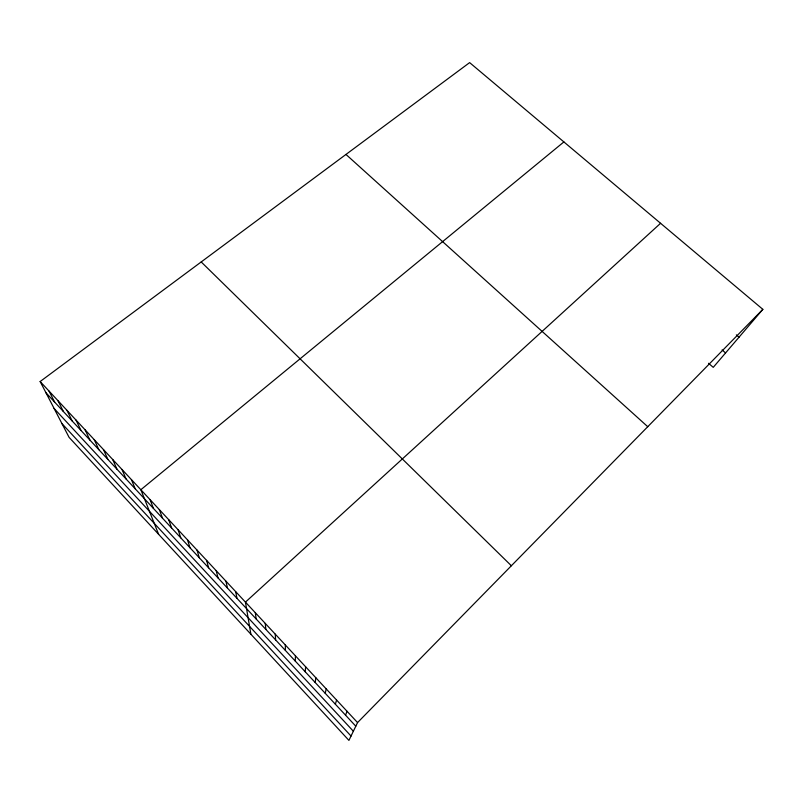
<?xml version="1.0" encoding="UTF-8"?>
<svg xmlns="http://www.w3.org/2000/svg" width="803" height="803" viewBox="0 0 803 803"><rect width="100%" height="100%" fill="white"/><g stroke="black" fill="none" stroke-linecap="round" stroke-linejoin="round"><path stroke-width="1.2" d="M295.283 661.08L295.434 655.83M305.21 671.76L305.622 666.771M315.198 682.52L315.87 677.792M325.255 693.34L326.189 688.884M335.373 704.221L336.577 700.045M345.551 715.182L347.037 711.277M762.85 309.346L357.556 722.58L348.924 740.386L69.068 437.334L40.15 381.535L469.635 62.614L762.85 309.346L713.245 367.352L708.557 363.287M660.578 223.284L245.447 602.12L250.877 634.209M563.887 141.92L140.846 489.73L158.613 534.296M736.341 334.871L739.041 337.18M722.088 349.937L725.571 352.939M345.973 154.447L647.75 426.704M201.202 261.949L511.37 565.754M40.15 381.535L357.556 722.58M45.982 392.787L355.799 726.203M54.112 408.486L353.36 731.232M61.941 423.593L351.031 736.04M49.023 391.071L54.664 402.142M57.957 400.667L63.407 411.537M66.94 410.323L72.19 421.003M75.984 420.039L81.033 430.508M85.078 429.806L89.926 440.084M94.222 439.642L98.879 449.71M103.436 449.539L107.883 459.406M112.701 459.487L116.937 469.153M122.026 469.504L126.051 478.959M131.401 479.592L135.215 488.826M150.061 499.637L153.443 508.44M159.335 509.604L162.507 518.186M168.67 519.631L171.621 528.003M178.065 529.719L180.785 537.869M187.511 539.867L190.01 547.797M197.016 550.085L199.295 557.784M206.582 560.364L208.629 567.831M216.208 570.702L218.025 577.939M225.894 581.111L227.48 588.107M235.64 591.59L236.985 598.345M255.314 612.729L256.177 618.993M265.251 623.399L265.863 629.422M275.248 634.139L275.61 639.911M285.306 644.95L285.416 650.46"/></g></svg>
